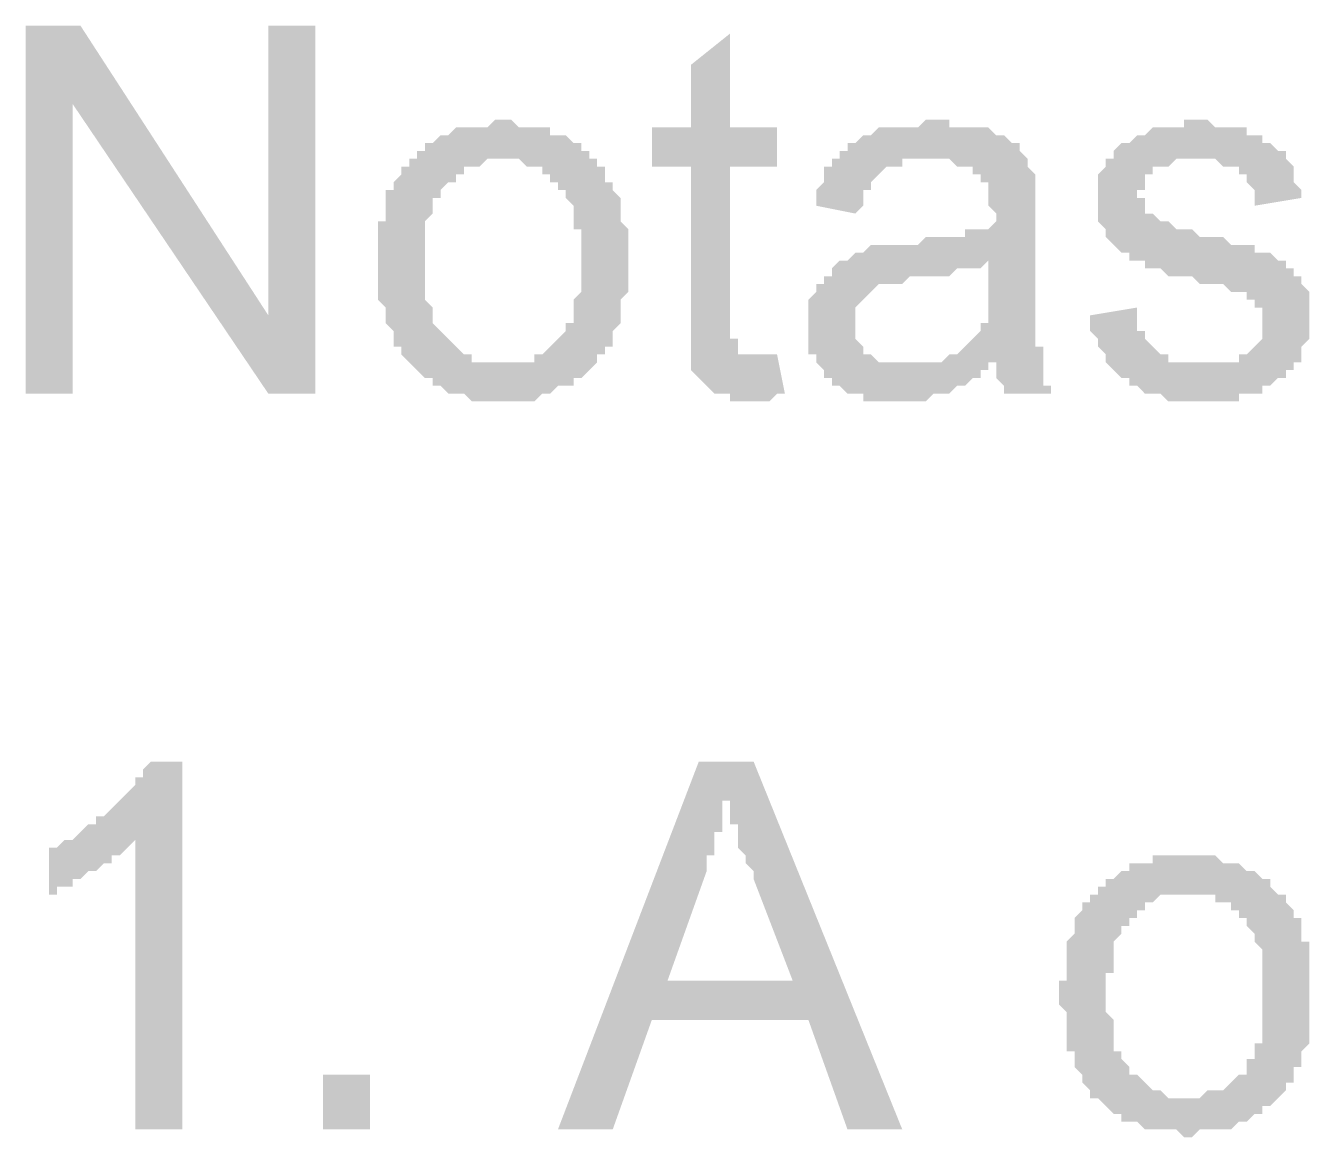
# Model space of a CAD drawing. Header units: millimetres. Extents: x 3949 to 6037, y -1956 to 1273.
# Drawn here: x 4806.81 to 4814.77, y -1657.74 to -1650.84 of the extents above; entities that cross this region are included whole.
import ezdxf

# ---------------------------------------------------------------- set-up
doc = ezdxf.new("R2010")
doc.units = ezdxf.units.MM
doc.layers.add('PADRÃO DE ENTRADA', color=7, linetype='Continuous', lineweight=0)

msp = doc.modelspace()

# ---------------------------------------------------------------- hatches: boundary and pattern name
at = {"layer": 'PADRÃO DE ENTRADA', "transparency": 33554559}
for points in [[(4806.8051, -1653.1272), (4806.8051, -1650.8443), (4807.1451, -1650.8443), (4808.3108, -1652.6415), (4808.3108, -1650.8443), (4808.6022, -1650.8443), (4808.6022, -1653.1272), (4808.3108, -1653.1272), (4807.0966, -1651.3301), (4807.0966, -1653.1272)], [(4811.4679, -1652.8843), (4811.5165, -1653.1272), (4811.4679, -1653.1272), (4811.4679, -1653.1272), (4811.4193, -1653.1757), (4811.3708, -1653.1757), (4811.3708, -1653.1757), (4811.3222, -1653.1757), (4811.3222, -1653.1757), (4811.2736, -1653.1757), (4811.2251, -1653.1757), (4811.1765, -1653.1757), (4811.1765, -1653.1272), (4811.1279, -1653.1272), (4811.1279, -1653.1272), (4811.0793, -1653.1272), (4811.0793, -1653.1272), (4811.0308, -1653.0786), (4811.0308, -1653.0786), (4810.9822, -1653.03), (4810.9822, -1653.03), (4810.9336, -1652.9814), (4810.9336, -1652.9814), (4810.9336, -1652.9814), (4810.9336, -1652.9329), (4810.9336, -1652.9329), (4810.9336, -1652.8843), (4810.9336, -1652.8843), (4810.9336, -1652.8357), (4810.9336, -1652.7872), (4810.9336, -1652.7872), (4810.9336, -1652.7386), (4810.9336, -1652.69), (4810.9336, -1652.6415), (4810.9336, -1651.7186), (4810.6908, -1651.7186), (4810.6908, -1651.4758), (4810.9336, -1651.4758), (4810.9336, -1651.0872), (4811.1765, -1650.8929), (4811.1765, -1651.4758), (4811.4679, -1651.4758), (4811.4679, -1651.7186), (4811.1765, -1651.7186), (4811.1765, -1652.69), (4811.1765, -1652.7386), (4811.1765, -1652.7386), (4811.1765, -1652.7872), (4811.2251, -1652.7872), (4811.2251, -1652.8357), (4811.2251, -1652.8357), (4811.2251, -1652.8843), (4811.2736, -1652.8843), (4811.2736, -1652.8843), (4811.3222, -1652.8843), (4811.3708, -1652.8843), (4811.3708, -1652.8843), (4811.3708, -1652.8843), (4811.4193, -1652.8843), (4811.4193, -1652.8843), (4811.4679, -1652.8843)], [(4813.4107, -1652.6415), (4813.7022, -1652.5929), (4813.7022, -1652.6415), (4813.7022, -1652.69), (4813.7022, -1652.69), (4813.7022, -1652.7386), (4813.7507, -1652.7386), (4813.7507, -1652.7872), (4813.7507, -1652.7872), (4813.7993, -1652.8357), (4813.7993, -1652.8357), (4813.7993, -1652.8357), (4813.8479, -1652.8843), (4813.8479, -1652.8843), (4813.8964, -1652.8843), (4813.8964, -1652.9329), (4813.945, -1652.9329), (4813.9936, -1652.9329), (4813.9936, -1652.9329), (4814.0421, -1652.9329), (4814.0907, -1652.9329), (4814.0907, -1652.9329), (4814.0907, -1652.9329), (4814.1393, -1652.9329), (4814.1879, -1652.9329), (4814.2364, -1652.9329), (4814.2364, -1652.9329), (4814.285, -1652.9329), (4814.3336, -1652.9329), (4814.3336, -1652.8843), (4814.3821, -1652.8843), (4814.3821, -1652.8843), (4814.3821, -1652.8843), (4814.4307, -1652.8357), (4814.4307, -1652.8357), (4814.4793, -1652.7872), (4814.4793, -1652.7872), (4814.4793, -1652.7386), (4814.4793, -1652.69), (4814.4793, -1652.69), (4814.4793, -1652.6415), (4814.4793, -1652.6415), (4814.4793, -1652.5929), (4814.4307, -1652.5929), (4814.4307, -1652.5443), (4814.4307, -1652.5443), (4814.3821, -1652.5443), (4814.3821, -1652.4957), (4814.3336, -1652.4957), (4814.3336, -1652.4957), (4814.285, -1652.4957), (4814.285, -1652.4957), (4814.2364, -1652.4472), (4814.1879, -1652.4472), (4814.1393, -1652.4472), (4814.1393, -1652.4472), (4814.0907, -1652.4472), (4814.0421, -1652.3986), (4813.9936, -1652.3986), (4813.945, -1652.3986), (4813.945, -1652.3986), (4813.8964, -1652.3986), (4813.8479, -1652.35), (4813.8479, -1652.35), (4813.7993, -1652.35), (4813.7993, -1652.35), (4813.7507, -1652.35), (4813.7507, -1652.3015), (4813.7022, -1652.3015), (4813.7022, -1652.3015), (4813.7022, -1652.3015), (4813.6536, -1652.3015), (4813.6536, -1652.2529), (4813.605, -1652.2529), (4813.605, -1652.2529), (4813.5564, -1652.2043), (4813.5564, -1652.2043), (4813.5079, -1652.1558), (4813.5079, -1652.1558), (4813.5079, -1652.1072), (4813.5079, -1652.1072), (4813.4593, -1652.0586), (4813.4593, -1652.01), (4813.4593, -1652.01), (4813.4593, -1651.9615), (4813.4593, -1651.9129), (4813.4593, -1651.9129), (4813.4593, -1651.9129), (4813.4593, -1651.8643), (4813.4593, -1651.8158), (4813.4593, -1651.8158), (4813.4593, -1651.7672), (4813.5079, -1651.7186), (4813.5079, -1651.7186), (4813.5079, -1651.67), (4813.5564, -1651.67), (4813.5564, -1651.6215), (4813.5564, -1651.6215), (4813.605, -1651.5729), (4813.605, -1651.5729), (4813.6536, -1651.5729), (4813.6536, -1651.5729), (4813.7022, -1651.5243), (4813.7022, -1651.5243), (4813.7507, -1651.5243), (4813.7993, -1651.4758), (4813.7993, -1651.4758), (4813.7993, -1651.4758), (4813.8479, -1651.4758), (4813.8964, -1651.4758), (4813.8964, -1651.4758), (4813.945, -1651.4758), (4813.9936, -1651.4758), (4813.9936, -1651.4272), (4814.0421, -1651.4272), (4814.0421, -1651.4272), (4814.0907, -1651.4272), (4814.1393, -1651.4272), (4814.1879, -1651.4758), (4814.1879, -1651.4758), (4814.2364, -1651.4758), (4814.285, -1651.4758), (4814.285, -1651.4758), (4814.3336, -1651.4758), (4814.3336, -1651.4758), (4814.3821, -1651.4758), (4814.3821, -1651.5243), (4814.4307, -1651.5243), (4814.4793, -1651.5243), (4814.4793, -1651.5729), (4814.5279, -1651.5729), (4814.5279, -1651.5729), (4814.5764, -1651.6215), (4814.5764, -1651.6215), (4814.625, -1651.6215), (4814.625, -1651.67), (4814.625, -1651.67), (4814.6736, -1651.7186), (4814.6736, -1651.7186), (4814.6736, -1651.7672), (4814.6736, -1651.7672), (4814.6736, -1651.8158), (4814.7221, -1651.8643), (4814.7221, -1651.8643), (4814.7221, -1651.9129), (4814.4307, -1651.9615), (4814.4307, -1651.9129), (4814.4307, -1651.8643), (4814.4307, -1651.8643), (4814.3821, -1651.8158), (4814.3821, -1651.8158), (4814.3821, -1651.7672), (4814.3336, -1651.7672), (4814.3336, -1651.7672), (4814.3336, -1651.7186), (4814.285, -1651.7186), (4814.285, -1651.7186), (4814.2364, -1651.7186), (4814.1879, -1651.67), (4814.1879, -1651.67), (4814.1393, -1651.67), (4814.0907, -1651.67), (4814.0907, -1651.67), (4814.0421, -1651.67), (4813.9936, -1651.67), (4813.945, -1651.67), (4813.945, -1651.67), (4813.8964, -1651.7186), (4813.8964, -1651.7186), (4813.8479, -1651.7186), (4813.8479, -1651.7186), (4813.7993, -1651.7186), (4813.7993, -1651.7186), (4813.7993, -1651.7672), (4813.7507, -1651.7672), (4813.7507, -1651.8158), (4813.7507, -1651.8643), (4813.7022, -1651.8643), (4813.7022, -1651.9129), (4813.7507, -1651.9129), (4813.7507, -1651.9615), (4813.7507, -1651.9615), (4813.7507, -1652.01), (4813.7993, -1652.01), (4813.7993, -1652.01), (4813.8479, -1652.0586), (4813.8479, -1652.0586), (4813.8479, -1652.0586), (4813.8964, -1652.0586), (4813.8964, -1652.0586), (4813.8964, -1652.0586), (4813.945, -1652.1072), (4813.9936, -1652.1072), (4814.0421, -1652.1072), (4814.0421, -1652.1072), (4814.0907, -1652.1558), (4814.0907, -1652.1558), (4814.1393, -1652.1558), (4814.1879, -1652.1558), (4814.2364, -1652.1558), (4814.285, -1652.2043), (4814.285, -1652.2043), (4814.3336, -1652.2043), (4814.3821, -1652.2043), (4814.3821, -1652.2043), (4814.4307, -1652.2043), (4814.4307, -1652.2529), (4814.4793, -1652.2529), (4814.4793, -1652.2529), (4814.5279, -1652.2529), (4814.5279, -1652.2529), (4814.5764, -1652.3015), (4814.5764, -1652.3015), (4814.625, -1652.3015), (4814.625, -1652.35), (4814.6736, -1652.35), (4814.6736, -1652.3986), (4814.7221, -1652.3986), (4814.7221, -1652.3986), (4814.7221, -1652.4472), (4814.7221, -1652.4472), (4814.7707, -1652.4957), (4814.7707, -1652.5443), (4814.7707, -1652.5443), (4814.7707, -1652.5929), (4814.7707, -1652.5929), (4814.7707, -1652.6415), (4814.7707, -1652.6415), (4814.7707, -1652.69), (4814.7707, -1652.7386), (4814.7707, -1652.7386), (4814.7707, -1652.7872), (4814.7707, -1652.7872), (4814.7221, -1652.8357), (4814.7221, -1652.8843), (4814.7221, -1652.8843), (4814.7221, -1652.9329), (4814.6736, -1652.9329), (4814.6736, -1652.9814), (4814.625, -1652.9814), (4814.625, -1653.03), (4814.5764, -1653.03), (4814.5764, -1653.03), (4814.5279, -1653.0786), (4814.5279, -1653.0786), (4814.4793, -1653.0786), (4814.4793, -1653.1272), (4814.4307, -1653.1272), (4814.3821, -1653.1272), (4814.3821, -1653.1272), (4814.3336, -1653.1272), (4814.3336, -1653.1757), (4814.285, -1653.1757), (4814.2364, -1653.1757), (4814.2364, -1653.1757), (4814.1879, -1653.1757), (4814.1393, -1653.1757), (4814.1393, -1653.1757), (4814.0907, -1653.1757), (4814.0907, -1653.1757), (4814.0421, -1653.1757), (4813.9936, -1653.1757), (4813.945, -1653.1757), (4813.945, -1653.1757), (4813.8964, -1653.1757), (4813.8479, -1653.1272), (4813.8479, -1653.1272), (4813.7993, -1653.1272), (4813.7993, -1653.1272), (4813.7507, -1653.1272), (4813.7507, -1653.1272), (4813.7022, -1653.0786), (4813.7022, -1653.0786), (4813.6536, -1653.0786), (4813.6536, -1653.03), (4813.605, -1653.03), (4813.605, -1653.03), (4813.5564, -1652.9814), (4813.5564, -1652.9814), (4813.5564, -1652.9814), (4813.5079, -1652.9329), (4813.5079, -1652.9329), (4813.5079, -1652.8843), (4813.4593, -1652.8357), (4813.4593, -1652.8357), (4813.4593, -1652.7872), (4813.4593, -1652.7872), (4813.4107, -1652.7386), (4813.4107, -1652.69), (4813.4107, -1652.69), (4813.4107, -1652.6415)], [(4807.7765, -1657.6928), (4807.4851, -1657.6928), (4807.4851, -1655.8957), (4807.4851, -1655.8957), (4807.4366, -1655.9443), (4807.4366, -1655.9443), (4807.388, -1655.9928), (4807.388, -1655.9928), (4807.3394, -1655.9928), (4807.3394, -1656.0414), (4807.2908, -1656.0414), (4807.2423, -1656.09), (4807.2423, -1656.09), (4807.2423, -1656.09), (4807.1937, -1656.09), (4807.1451, -1656.1385), (4807.1451, -1656.1385), (4807.0966, -1656.1385), (4807.0966, -1656.1871), (4807.048, -1656.1871), (4806.9994, -1656.1871), (4806.9994, -1656.2357), (4806.9508, -1656.2357), (4806.9508, -1656.2357), (4806.9508, -1656.2357), (4806.9508, -1655.9443), (4806.9508, -1655.9443), (4806.9994, -1655.9443), (4806.9994, -1655.9443), (4807.048, -1655.8957), (4807.0966, -1655.8957), (4807.0966, -1655.8957), (4807.1451, -1655.8471), (4807.1451, -1655.8471), (4807.1937, -1655.7985), (4807.1937, -1655.7985), (4807.2423, -1655.7985), (4807.2423, -1655.75), (4807.2908, -1655.75), (4807.2908, -1655.75), (4807.3394, -1655.7014), (4807.3394, -1655.7014), (4807.388, -1655.6528), (4807.388, -1655.6528), (4807.4366, -1655.6043), (4807.4366, -1655.6043), (4807.4851, -1655.5557), (4807.4851, -1655.5557), (4807.4851, -1655.5071), (4807.5337, -1655.5071), (4807.5337, -1655.4585), (4807.5337, -1655.4585), (4807.5823, -1655.41), (4807.5823, -1655.41), (4807.5823, -1655.41), (4807.7765, -1655.41)]]:
    msp.add_hatch(color=7, dxfattribs=at).paths.add_polyline_path(points)
h = msp.add_hatch(color=7, dxfattribs=at)
h.paths.add_polyline_path([(4808.9908, -1652.3015), (4808.9908, -1652.2529), (4808.9908, -1652.2529), (4808.9908, -1652.2043), (4808.9908, -1652.1558), (4808.9908, -1652.1558), (4808.9908, -1652.1072), (4808.9908, -1652.0586), (4809.0394, -1652.0586), (4809.0394, -1652.01), (4809.0394, -1651.9615), (4809.0394, -1651.9615), (4809.0394, -1651.9129), (4809.0394, -1651.8643), (4809.0879, -1651.8643), (4809.0879, -1651.8158), (4809.0879, -1651.8158), (4809.1365, -1651.7672), (4809.1365, -1651.7672), (4809.1365, -1651.7186), (4809.1851, -1651.7186), (4809.1851, -1651.7186), (4809.1851, -1651.67), (4809.2337, -1651.67), (4809.2337, -1651.6215), (4809.2337, -1651.6215), (4809.2822, -1651.6215), (4809.2822, -1651.5729), (4809.3308, -1651.5729), (4809.3308, -1651.5729), (4809.3794, -1651.5243), (4809.3794, -1651.5243), (4809.4279, -1651.5243), (4809.4279, -1651.5243), (4809.4765, -1651.4758), (4809.5251, -1651.4758), (4809.5251, -1651.4758), (4809.5737, -1651.4758), (4809.6222, -1651.4758), (4809.6222, -1651.4758), (4809.6708, -1651.4758), (4809.7194, -1651.4272), (4809.7194, -1651.4272), (4809.7679, -1651.4272), (4809.7679, -1651.4272), (4809.8165, -1651.4272), (4809.8165, -1651.4272), (4809.8651, -1651.4758), (4809.9136, -1651.4758), (4809.9136, -1651.4758), (4809.9622, -1651.4758), (4810.0108, -1651.4758), (4810.0108, -1651.4758), (4810.0594, -1651.4758), (4810.0594, -1651.5243), (4810.1079, -1651.5243), (4810.1079, -1651.5243), (4810.1565, -1651.5243), (4810.2051, -1651.5729), (4810.2051, -1651.5729), (4810.2536, -1651.5729), (4810.2536, -1651.6215), (4810.3022, -1651.6215), (4810.3022, -1651.67), (4810.3022, -1651.67), (4810.3508, -1651.67), (4810.3508, -1651.7186), (4810.3994, -1651.7186), (4810.3994, -1651.7672), (4810.3994, -1651.7672), (4810.3994, -1651.8158), (4810.4479, -1651.8158), (4810.4479, -1651.8643), (4810.4479, -1651.8643), (4810.4965, -1651.9129), (4810.4965, -1651.9615), (4810.4965, -1651.9615), (4810.4965, -1652.01), (4810.4965, -1652.01), (4810.4965, -1652.0586), (4810.5451, -1652.1072), (4810.5451, -1652.1072), (4810.5451, -1652.1558), (4810.5451, -1652.2043), (4810.5451, -1652.2529), (4810.5451, -1652.2529), (4810.5451, -1652.3015), (4810.5451, -1652.35), (4810.5451, -1652.35), (4810.5451, -1652.3986), (4810.5451, -1652.4472), (4810.5451, -1652.4957), (4810.5451, -1652.4957), (4810.4965, -1652.5443), (4810.4965, -1652.5929), (4810.4965, -1652.5929), (4810.4965, -1652.6415), (4810.4965, -1652.6415), (4810.4965, -1652.69), (4810.4965, -1652.69), (4810.4479, -1652.7386), (4810.4479, -1652.7386), (4810.4479, -1652.7872), (4810.4479, -1652.7872), (4810.4479, -1652.8357), (4810.3994, -1652.8357), (4810.3994, -1652.8843), (4810.3508, -1652.8843), (4810.3508, -1652.9329), (4810.3508, -1652.9329), (4810.3022, -1652.9814), (4810.3022, -1652.9814), (4810.2536, -1653.03), (4810.2536, -1653.03), (4810.2051, -1653.03), (4810.2051, -1653.0786), (4810.1565, -1653.0786), (4810.1565, -1653.0786), (4810.1079, -1653.0786), (4810.0594, -1653.1272), (4810.0594, -1653.1272), (4810.0108, -1653.1272), (4810.0108, -1653.1272), (4809.9622, -1653.1757), (4809.9136, -1653.1757), (4809.9136, -1653.1757), (4809.8651, -1653.1757), (4809.8165, -1653.1757), (4809.8165, -1653.1757), (4809.7679, -1653.1757), (4809.7679, -1653.1757), (4809.7194, -1653.1757), (4809.6708, -1653.1757), (4809.6708, -1653.1757), (4809.6222, -1653.1757), (4809.5737, -1653.1757), (4809.5737, -1653.1757), (4809.5251, -1653.1272), (4809.5251, -1653.1272), (4809.4765, -1653.1272), (4809.4279, -1653.1272), (4809.4279, -1653.1272), (4809.3794, -1653.0786), (4809.3794, -1653.0786), (4809.3308, -1653.0786), (4809.3308, -1653.03), (4809.2822, -1653.03), (4809.2822, -1653.03), (4809.2337, -1652.9814), (4809.2337, -1652.9814), (4809.1851, -1652.9329), (4809.1851, -1652.9329), (4809.1851, -1652.9329), (4809.1365, -1652.8843), (4809.1365, -1652.8843), (4809.1365, -1652.8357), (4809.0879, -1652.8357), (4809.0879, -1652.7872), (4809.0879, -1652.7872), (4809.0879, -1652.7386), (4809.0394, -1652.69), (4809.0394, -1652.69), (4809.0394, -1652.6415), (4809.0394, -1652.6415), (4809.0394, -1652.5929), (4808.9908, -1652.5443), (4808.9908, -1652.5443), (4808.9908, -1652.4957), (4808.9908, -1652.4472), (4808.9908, -1652.4472), (4808.9908, -1652.3986), (4808.9908, -1652.35), (4808.9908, -1652.3015), (4808.9908, -1652.3015)], flags=0)
h.paths.add_polyline_path([(4809.2822, -1652.3015), (4809.2822, -1652.35), (4809.2822, -1652.3986), (4809.2822, -1652.4472), (4809.2822, -1652.4472), (4809.2822, -1652.4957), (4809.2822, -1652.5443), (4809.2822, -1652.5443), (4809.3308, -1652.5929), (4809.3308, -1652.5929), (4809.3308, -1652.6415), (4809.3308, -1652.69), (4809.3308, -1652.69), (4809.3794, -1652.7386), (4809.3794, -1652.7386), (4809.3794, -1652.7386), (4809.4279, -1652.7872), (4809.4279, -1652.7872), (4809.4279, -1652.7872), (4809.4765, -1652.8357), (4809.4765, -1652.8357), (4809.5251, -1652.8843), (4809.5251, -1652.8843), (4809.5737, -1652.8843), (4809.5737, -1652.9329), (4809.6222, -1652.9329), (4809.6222, -1652.9329), (4809.6708, -1652.9329), (4809.7194, -1652.9329), (4809.7194, -1652.9329), (4809.7679, -1652.9329), (4809.8165, -1652.9329), (4809.8165, -1652.9329), (4809.8651, -1652.9329), (4809.8651, -1652.9329), (4809.9136, -1652.9329), (4809.9622, -1652.9329), (4809.9622, -1652.8843), (4810.0108, -1652.8843), (4810.0108, -1652.8843), (4810.0594, -1652.8357), (4810.0594, -1652.8357), (4810.1079, -1652.7872), (4810.1079, -1652.7872), (4810.1079, -1652.7872), (4810.1565, -1652.7386), (4810.1565, -1652.7386), (4810.1565, -1652.69), (4810.2051, -1652.69), (4810.2051, -1652.6415), (4810.2051, -1652.6415), (4810.2051, -1652.5929), (4810.2051, -1652.5443), (4810.2051, -1652.5443), (4810.2536, -1652.4957), (4810.2536, -1652.4472), (4810.2536, -1652.4472), (4810.2536, -1652.3986), (4810.2536, -1652.35), (4810.2536, -1652.3015), (4810.2536, -1652.3015), (4810.2536, -1652.2529), (4810.2536, -1652.2043), (4810.2536, -1652.2043), (4810.2536, -1652.1558), (4810.2536, -1652.1072), (4810.2051, -1652.1072), (4810.2051, -1652.0586), (4810.2051, -1652.01), (4810.2051, -1652.01), (4810.2051, -1651.9615), (4810.2051, -1651.9615), (4810.1565, -1651.9129), (4810.1565, -1651.9129), (4810.1565, -1651.8643), (4810.1079, -1651.8643), (4810.1079, -1651.8158), (4810.1079, -1651.8158), (4810.0594, -1651.8158), (4810.0594, -1651.7672), (4810.0108, -1651.7672), (4810.0108, -1651.7186), (4809.9622, -1651.7186), (4809.9136, -1651.7186), (4809.9136, -1651.7186), (4809.8651, -1651.67), (4809.8651, -1651.67), (4809.8165, -1651.67), (4809.7679, -1651.67), (4809.7679, -1651.67), (4809.7194, -1651.67), (4809.7194, -1651.67), (4809.6708, -1651.67), (4809.6222, -1651.7186), (4809.6222, -1651.7186), (4809.5737, -1651.7186), (4809.5737, -1651.7186), (4809.5251, -1651.7186), (4809.5251, -1651.7672), (4809.4765, -1651.7672), (4809.4765, -1651.8158), (4809.4279, -1651.8158), (4809.4279, -1651.8158), (4809.3794, -1651.8643), (4809.3794, -1651.8643), (4809.3794, -1651.9129), (4809.3308, -1651.9129), (4809.3308, -1651.9615), (4809.3308, -1651.9615), (4809.3308, -1652.01), (4809.3308, -1652.01), (4809.2822, -1652.0586), (4809.2822, -1652.1072), (4809.2822, -1652.1072), (4809.2822, -1652.1558), (4809.2822, -1652.2043), (4809.2822, -1652.2529), (4809.2822, -1652.2529), (4809.2822, -1652.3015), (4809.2822, -1652.3015)], flags=0)
h = msp.add_hatch(color=7, dxfattribs=at)
h.paths.add_polyline_path([(4812.8279, -1652.9329), (4812.7793, -1652.9329), (4812.7793, -1652.9814), (4812.7307, -1652.9814), (4812.7307, -1653.03), (4812.6822, -1653.03), (4812.6822, -1653.03), (4812.6336, -1653.0786), (4812.585, -1653.0786), (4812.585, -1653.0786), (4812.5365, -1653.1272), (4812.5365, -1653.1272), (4812.5365, -1653.1272), (4812.4879, -1653.1272), (4812.4879, -1653.1272), (4812.4393, -1653.1272), (4812.3907, -1653.1757), (4812.3907, -1653.1757), (4812.3422, -1653.1757), (4812.2936, -1653.1757), (4812.2936, -1653.1757), (4812.245, -1653.1757), (4812.1965, -1653.1757), (4812.1965, -1653.1757), (4812.1479, -1653.1757), (4812.0993, -1653.1757), (4812.0993, -1653.1757), (4812.0508, -1653.1757), (4812.0022, -1653.1757), (4812.0022, -1653.1272), (4811.9536, -1653.1272), (4811.905, -1653.1272), (4811.905, -1653.1272), (4811.8565, -1653.0786), (4811.8565, -1653.0786), (4811.8079, -1653.0786), (4811.8079, -1653.03), (4811.8079, -1653.03), (4811.7593, -1653.03), (4811.7593, -1652.9814), (4811.7593, -1652.9814), (4811.7108, -1652.9329), (4811.7108, -1652.9329), (4811.7108, -1652.8843), (4811.6622, -1652.8843), (4811.6622, -1652.8357), (4811.6622, -1652.7872), (4811.6622, -1652.7872), (4811.6622, -1652.7386), (4811.6622, -1652.69), (4811.6622, -1652.69), (4811.6622, -1652.69), (4811.6622, -1652.6415), (4811.6622, -1652.5929), (4811.6622, -1652.5929), (4811.6622, -1652.5443), (4811.7108, -1652.4957), (4811.7108, -1652.4957), (4811.7108, -1652.4957), (4811.7108, -1652.4472), (4811.7593, -1652.4472), (4811.7593, -1652.3986), (4811.8079, -1652.3986), (4811.8079, -1652.35), (4811.8079, -1652.35), (4811.8565, -1652.3015), (4811.8565, -1652.3015), (4811.905, -1652.3015), (4811.9536, -1652.2529), (4811.9536, -1652.2529), (4812.0022, -1652.2529), (4812.0022, -1652.2529), (4812.0508, -1652.2043), (4812.0993, -1652.2043), (4812.0993, -1652.2043), (4812.1479, -1652.2043), (4812.1479, -1652.2043), (4812.1965, -1652.2043), (4812.245, -1652.2043), (4812.245, -1652.2043), (4812.2936, -1652.2043), (4812.3422, -1652.2043), (4812.3907, -1652.1558), (4812.4393, -1652.1558), (4812.4393, -1652.1558), (4812.4879, -1652.1558), (4812.5365, -1652.1558), (4812.585, -1652.1558), (4812.585, -1652.1558), (4812.6336, -1652.1558), (4812.6336, -1652.1072), (4812.6822, -1652.1072), (4812.7307, -1652.1072), (4812.7307, -1652.1072), (4812.7793, -1652.1072), (4812.7793, -1652.1072), (4812.7793, -1652.1072), (4812.8279, -1652.0586), (4812.8279, -1652.01), (4812.8279, -1652.01), (4812.7793, -1651.9615), (4812.7793, -1651.9615), (4812.7793, -1651.9129), (4812.7793, -1651.8643), (4812.7793, -1651.8643), (4812.7793, -1651.8158), (4812.7307, -1651.8158), (4812.7307, -1651.7672), (4812.7307, -1651.7672), (4812.6822, -1651.7672), (4812.6822, -1651.7672), (4812.6822, -1651.7186), (4812.6336, -1651.7186), (4812.585, -1651.7186), (4812.585, -1651.7186), (4812.5365, -1651.67), (4812.4879, -1651.67), (4812.4879, -1651.67), (4812.4393, -1651.67), (4812.3907, -1651.67), (4812.3907, -1651.67), (4812.3422, -1651.67), (4812.2936, -1651.67), (4812.245, -1651.67), (4812.245, -1651.7186), (4812.1965, -1651.7186), (4812.1965, -1651.7186), (4812.1479, -1651.7186), (4812.1479, -1651.7186), (4812.0993, -1651.7672), (4812.0993, -1651.7672), (4812.0993, -1651.7672), (4812.0508, -1651.8158), (4812.0508, -1651.8158), (4812.0508, -1651.8643), (4812.0022, -1651.8643), (4812.0022, -1651.9129), (4812.0022, -1651.9615), (4811.9536, -1652.01), (4811.9536, -1652.01), (4811.7108, -1651.9615), (4811.7108, -1651.9129), (4811.7108, -1651.9129), (4811.7108, -1651.8643), (4811.7593, -1651.8158), (4811.7593, -1651.8158), (4811.7593, -1651.7672), (4811.7593, -1651.7186), (4811.8079, -1651.7186), (4811.8079, -1651.67), (4811.8079, -1651.67), (4811.8565, -1651.67), (4811.8565, -1651.6215), (4811.905, -1651.6215), (4811.905, -1651.5729), (4811.9536, -1651.5729), (4811.9536, -1651.5729), (4812.0022, -1651.5243), (4812.0022, -1651.5243), (4812.0508, -1651.5243), (4812.0508, -1651.5243), (4812.0993, -1651.4758), (4812.1479, -1651.4758), (4812.1479, -1651.4758), (4812.1965, -1651.4758), (4812.1965, -1651.4758), (4812.245, -1651.4758), (4812.2936, -1651.4758), (4812.2936, -1651.4758), (4812.3422, -1651.4758), (4812.3907, -1651.4272), (4812.3907, -1651.4272), (4812.4393, -1651.4272), (4812.4879, -1651.4272), (4812.5365, -1651.4272), (4812.5365, -1651.4758), (4812.585, -1651.4758), (4812.6336, -1651.4758), (4812.6336, -1651.4758), (4812.6822, -1651.4758), (4812.7307, -1651.4758), (4812.7307, -1651.4758), (4812.7793, -1651.4758), (4812.7793, -1651.4758), (4812.8279, -1651.5243), (4812.8765, -1651.5243), (4812.8765, -1651.5243), (4812.925, -1651.5729), (4812.925, -1651.5729), (4812.9736, -1651.5729), (4812.9736, -1651.6215), (4812.9736, -1651.6215), (4813.0222, -1651.67), (4813.0222, -1651.67), (4813.0222, -1651.7186), (4813.0222, -1651.7186), (4813.0707, -1651.7672), (4813.0707, -1651.7672), (4813.0707, -1651.8158), (4813.0707, -1651.8158), (4813.0707, -1651.8643), (4813.0707, -1651.8643), (4813.0707, -1651.9129), (4813.0707, -1651.9615), (4813.0707, -1651.9615), (4813.0707, -1652.01), (4813.0707, -1652.0586), (4813.0707, -1652.0586), (4813.0707, -1652.4472), (4813.0707, -1652.4957), (4813.0707, -1652.5443), (4813.0707, -1652.5929), (4813.0707, -1652.6415), (4813.0707, -1652.69), (4813.0707, -1652.69), (4813.0707, -1652.7386), (4813.0707, -1652.7872), (4813.0707, -1652.7872), (4813.0707, -1652.8357), (4813.1193, -1652.8357), (4813.1193, -1652.8843), (4813.1193, -1652.8843), (4813.1193, -1652.9329), (4813.1193, -1652.9329), (4813.1193, -1652.9329), (4813.1193, -1652.9814), (4813.1193, -1652.9814), (4813.1193, -1653.03), (4813.1193, -1653.0786), (4813.1679, -1653.0786), (4813.1679, -1653.1272), (4813.1679, -1653.1272), (4812.8765, -1653.1272), (4812.8765, -1653.1272), (4812.8765, -1653.0786), (4812.8279, -1653.03), (4812.8279, -1653.03), (4812.8279, -1652.9814), (4812.8279, -1652.9814), (4812.8279, -1652.9329)], flags=0)
h.paths.add_polyline_path([(4812.7793, -1652.3015), (4812.7793, -1652.3015), (4812.7793, -1652.3015), (4812.7307, -1652.35), (4812.7307, -1652.35), (4812.6822, -1652.35), (4812.6336, -1652.35), (4812.6336, -1652.35), (4812.585, -1652.35), (4812.5365, -1652.3986), (4812.5365, -1652.3986), (4812.4879, -1652.3986), (4812.4393, -1652.3986), (4812.4393, -1652.3986), (4812.3907, -1652.3986), (4812.3422, -1652.3986), (4812.2936, -1652.3986), (4812.245, -1652.4472), (4812.245, -1652.4472), (4812.1965, -1652.4472), (4812.1479, -1652.4472), (4812.1479, -1652.4472), (4812.0993, -1652.4472), (4812.0993, -1652.4472), (4812.0508, -1652.4957), (4812.0508, -1652.4957), (4812.0022, -1652.5443), (4812.0022, -1652.5443), (4812.0022, -1652.5443), (4811.9536, -1652.5929), (4811.9536, -1652.5929), (4811.9536, -1652.6415), (4811.9536, -1652.69), (4811.9536, -1652.69), (4811.9536, -1652.7386), (4811.9536, -1652.7386), (4811.9536, -1652.7872), (4812.0022, -1652.8357), (4812.0022, -1652.8357), (4812.0022, -1652.8843), (4812.0508, -1652.8843), (4812.0508, -1652.8843), (4812.0993, -1652.9329), (4812.0993, -1652.9329), (4812.1479, -1652.9329), (4812.1479, -1652.9329), (4812.1965, -1652.9329), (4812.245, -1652.9329), (4812.245, -1652.9329), (4812.2936, -1652.9329), (4812.3422, -1652.9329), (4812.3422, -1652.9329), (4812.3907, -1652.9329), (4812.3907, -1652.9329), (4812.4393, -1652.9329), (4812.4879, -1652.9329), (4812.4879, -1652.9329), (4812.5365, -1652.8843), (4812.5365, -1652.8843), (4812.585, -1652.8843), (4812.585, -1652.8843), (4812.6336, -1652.8357), (4812.6336, -1652.8357), (4812.6822, -1652.7872), (4812.6822, -1652.7872), (4812.7307, -1652.7386), (4812.7307, -1652.7386), (4812.7307, -1652.69), (4812.7793, -1652.69), (4812.7793, -1652.69), (4812.7793, -1652.6415), (4812.7793, -1652.6415), (4812.7793, -1652.5929), (4812.7793, -1652.5443), (4812.7793, -1652.5443), (4812.7793, -1652.4957), (4812.7793, -1652.4472), (4812.7793, -1652.3986), (4812.7793, -1652.3986)], flags=0)
h = msp.add_hatch(color=7, dxfattribs=at)
h.paths.add_polyline_path([(4810.1079, -1657.6928), (4810.9822, -1655.41), (4811.3222, -1655.41), (4812.245, -1657.6928), (4811.905, -1657.6928), (4811.6622, -1657.0128), (4810.6908, -1657.0128), (4810.4479, -1657.6928)], flags=0)
h.paths.add_polyline_path([(4810.7879, -1656.77), (4811.565, -1656.77), (4811.3222, -1656.1385), (4811.3222, -1656.09), (4811.2736, -1656.0414), (4811.2736, -1655.9928), (4811.2736, -1655.9928), (4811.2251, -1655.9443), (4811.2251, -1655.8957), (4811.2251, -1655.8957), (4811.2251, -1655.8471), (4811.2251, -1655.7985), (4811.1765, -1655.7985), (4811.1765, -1655.75), (4811.1765, -1655.75), (4811.1765, -1655.7014), (4811.1765, -1655.7014), (4811.1765, -1655.6528), (4811.1279, -1655.6528), (4811.1279, -1655.6528), (4811.1279, -1655.7014), (4811.1279, -1655.75), (4811.1279, -1655.75), (4811.1279, -1655.7985), (4811.1279, -1655.8471), (4811.0793, -1655.8471), (4811.0793, -1655.8957), (4811.0793, -1655.8957), (4811.0793, -1655.9443), (4811.0793, -1655.9928), (4811.0308, -1655.9928), (4811.0308, -1656.0414), (4811.0308, -1656.09), (4811.0308, -1656.09)], flags=0)
h = msp.add_hatch(color=7, dxfattribs=at)
h.paths.add_polyline_path([(4813.2164, -1656.8671), (4813.2164, -1656.8185), (4813.2164, -1656.77), (4813.265, -1656.77), (4813.265, -1656.7214), (4813.265, -1656.6728), (4813.265, -1656.6242), (4813.265, -1656.6242), (4813.265, -1656.5757), (4813.265, -1656.5271), (4813.265, -1656.5271), (4813.3136, -1656.4785), (4813.3136, -1656.4785), (4813.3136, -1656.43), (4813.3136, -1656.3814), (4813.3136, -1656.3814), (4813.3622, -1656.3328), (4813.3622, -1656.3328), (4813.3622, -1656.2842), (4813.4107, -1656.2842), (4813.4107, -1656.2842), (4813.4107, -1656.2357), (4813.4593, -1656.2357), (4813.4593, -1656.1871), (4813.5079, -1656.1871), (4813.5079, -1656.1871), (4813.5079, -1656.1385), (4813.5564, -1656.1385), (4813.5564, -1656.1385), (4813.605, -1656.09), (4813.605, -1656.09), (4813.6536, -1656.09), (4813.6536, -1656.0414), (4813.7022, -1656.0414), (4813.7507, -1656.0414), (4813.7507, -1656.0414), (4813.7993, -1656.0414), (4813.7993, -1655.9928), (4813.8479, -1655.9928), (4813.8964, -1655.9928), (4813.8964, -1655.9928), (4813.945, -1655.9928), (4813.9936, -1655.9928), (4813.9936, -1655.9928), (4813.9936, -1655.9928), (4814.0421, -1655.9928), (4814.0907, -1655.9928), (4814.0907, -1655.9928), (4814.1393, -1655.9928), (4814.1879, -1655.9928), (4814.1879, -1655.9928), (4814.2364, -1656.0414), (4814.285, -1656.0414), (4814.285, -1656.0414), (4814.3336, -1656.0414), (4814.3336, -1656.0414), (4814.3821, -1656.09), (4814.3821, -1656.09), (4814.4307, -1656.09), (4814.4793, -1656.1385), (4814.4793, -1656.1385), (4814.5279, -1656.1385), (4814.5279, -1656.1871), (4814.5279, -1656.1871), (4814.5764, -1656.2357), (4814.5764, -1656.2357), (4814.625, -1656.2357), (4814.625, -1656.2842), (4814.625, -1656.2842), (4814.6736, -1656.3328), (4814.6736, -1656.3328), (4814.6736, -1656.3814), (4814.7221, -1656.3814), (4814.7221, -1656.43), (4814.7221, -1656.4785), (4814.7221, -1656.4785), (4814.7221, -1656.5271), (4814.7707, -1656.5271), (4814.7707, -1656.5757), (4814.7707, -1656.6242), (4814.7707, -1656.6242), (4814.7707, -1656.6728), (4814.7707, -1656.7214), (4814.7707, -1656.7214), (4814.7707, -1656.77), (4814.7707, -1656.8185), (4814.7707, -1656.8185), (4814.7707, -1656.8671), (4814.7707, -1656.9157), (4814.7707, -1656.9642), (4814.7707, -1656.9642), (4814.7707, -1657.0128), (4814.7707, -1657.0614), (4814.7707, -1657.0614), (4814.7707, -1657.1099), (4814.7707, -1657.1585), (4814.7707, -1657.1585), (4814.7221, -1657.2071), (4814.7221, -1657.2071), (4814.7221, -1657.2557), (4814.7221, -1657.3042), (4814.7221, -1657.3042), (4814.6736, -1657.3042), (4814.6736, -1657.3528), (4814.6736, -1657.3528), (4814.6736, -1657.4014), (4814.625, -1657.4014), (4814.625, -1657.4499), (4814.625, -1657.4499), (4814.5764, -1657.4985), (4814.5764, -1657.4985), (4814.5279, -1657.5471), (4814.5279, -1657.5471), (4814.4793, -1657.5471), (4814.4793, -1657.5957), (4814.4307, -1657.5957), (4814.4307, -1657.5957), (4814.3821, -1657.6442), (4814.3336, -1657.6442), (4814.3336, -1657.6442), (4814.285, -1657.6928), (4814.285, -1657.6928), (4814.2364, -1657.6928), (4814.1879, -1657.6928), (4814.1879, -1657.6928), (4814.1393, -1657.6928), (4814.1393, -1657.6928), (4814.0907, -1657.6928), (4814.0421, -1657.7414), (4814.0421, -1657.7414), (4813.9936, -1657.7414), (4813.9936, -1657.7414), (4813.945, -1657.6928), (4813.8964, -1657.6928), (4813.8964, -1657.6928), (4813.8479, -1657.6928), (4813.7993, -1657.6928), (4813.7993, -1657.6928), (4813.7507, -1657.6928), (4813.7507, -1657.6928), (4813.7022, -1657.6442), (4813.6536, -1657.6442), (4813.6536, -1657.6442), (4813.605, -1657.6442), (4813.605, -1657.5957), (4813.5564, -1657.5957), (4813.5564, -1657.5957), (4813.5079, -1657.5471), (4813.5079, -1657.5471), (4813.4593, -1657.4985), (4813.4593, -1657.4985), (4813.4107, -1657.4985), (4813.4107, -1657.4499), (4813.4107, -1657.4499), (4813.3622, -1657.4014), (4813.3622, -1657.4014), (4813.3622, -1657.3528), (4813.3622, -1657.3528), (4813.3136, -1657.3042), (4813.3136, -1657.3042), (4813.3136, -1657.2557), (4813.3136, -1657.2071), (4813.265, -1657.2071), (4813.265, -1657.1585), (4813.265, -1657.1585), (4813.265, -1657.1099), (4813.265, -1657.0614), (4813.265, -1657.0614), (4813.265, -1657.0128), (4813.265, -1656.9642), (4813.2164, -1656.9157), (4813.2164, -1656.9157), (4813.2164, -1656.8671), (4813.2164, -1656.8671)], flags=0)
h.paths.add_polyline_path([(4813.5079, -1656.8671), (4813.5079, -1656.9157), (4813.5079, -1656.9157), (4813.5079, -1656.9642), (4813.5564, -1657.0128), (4813.5564, -1657.0614), (4813.5564, -1657.0614), (4813.5564, -1657.1099), (4813.5564, -1657.1099), (4813.5564, -1657.1585), (4813.5564, -1657.2071), (4813.605, -1657.2071), (4813.605, -1657.2557), (4813.605, -1657.2557), (4813.6536, -1657.3042), (4813.6536, -1657.3042), (4813.6536, -1657.3042), (4813.6536, -1657.3528), (4813.7022, -1657.3528), (4813.7022, -1657.3528), (4813.7507, -1657.4014), (4813.7507, -1657.4014), (4813.7993, -1657.4499), (4813.7993, -1657.4499), (4813.8479, -1657.4499), (4813.8479, -1657.4499), (4813.8964, -1657.4985), (4813.945, -1657.4985), (4813.945, -1657.4985), (4813.9936, -1657.4985), (4813.9936, -1657.4985), (4814.0421, -1657.4985), (4814.0907, -1657.4985), (4814.0907, -1657.4985), (4814.1393, -1657.4499), (4814.1879, -1657.4499), (4814.1879, -1657.4499), (4814.2364, -1657.4499), (4814.2364, -1657.4499), (4814.285, -1657.4014), (4814.285, -1657.4014), (4814.3336, -1657.3528), (4814.3336, -1657.3528), (4814.3821, -1657.3528), (4814.3821, -1657.3042), (4814.3821, -1657.3042), (4814.3821, -1657.2557), (4814.4307, -1657.2557), (4814.4307, -1657.2071), (4814.4307, -1657.2071), (4814.4307, -1657.1585), (4814.4793, -1657.1585), (4814.4793, -1657.1099), (4814.4793, -1657.0614), (4814.4793, -1657.0614), (4814.4793, -1657.0128), (4814.4793, -1656.9642), (4814.4793, -1656.9157), (4814.4793, -1656.9157), (4814.4793, -1656.8671), (4814.4793, -1656.8671), (4814.4793, -1656.8185), (4814.4793, -1656.77), (4814.4793, -1656.7214), (4814.4793, -1656.7214), (4814.4793, -1656.6728), (4814.4793, -1656.6242), (4814.4793, -1656.6242), (4814.4793, -1656.5757), (4814.4307, -1656.5271), (4814.4307, -1656.5271), (4814.4307, -1656.4785), (4814.4307, -1656.4785), (4814.3821, -1656.43), (4814.3821, -1656.43), (4814.3821, -1656.3814), (4814.3821, -1656.3814), (4814.3336, -1656.3814), (4814.3336, -1656.3328), (4814.285, -1656.3328), (4814.285, -1656.2842), (4814.2364, -1656.2842), (4814.1879, -1656.2842), (4814.1879, -1656.2357), (4814.1393, -1656.2357), (4814.1393, -1656.2357), (4814.0907, -1656.2357), (4814.0907, -1656.2357), (4814.0421, -1656.2357), (4813.9936, -1656.2357), (4813.9936, -1656.2357), (4813.945, -1656.2357), (4813.8964, -1656.2357), (4813.8964, -1656.2357), (4813.8479, -1656.2357), (4813.8479, -1656.2357), (4813.7993, -1656.2842), (4813.7993, -1656.2842), (4813.7507, -1656.2842), (4813.7507, -1656.3328), (4813.7022, -1656.3328), (4813.7022, -1656.3814), (4813.6536, -1656.3814), (4813.6536, -1656.3814), (4813.6536, -1656.43), (4813.605, -1656.43), (4813.605, -1656.4785), (4813.605, -1656.4785), (4813.5564, -1656.5271), (4813.5564, -1656.5271), (4813.5564, -1656.5757), (4813.5564, -1656.6242), (4813.5564, -1656.6242), (4813.5564, -1656.6728), (4813.5564, -1656.7214), (4813.5079, -1656.7214), (4813.5079, -1656.77), (4813.5079, -1656.8185), (4813.5079, -1656.8671), (4813.5079, -1656.8671)], flags=0)

# ---------------------------------------------------------------- linework, layer by layer
at = {"layer": 'PADRÃO DE ENTRADA', "color": 7, "transparency": 33554559}
msp.add_solid([(4807.677, -1657.1932), (4807.677, -1657.1219), (4807.677, -1657.179)], dxfattribs=at)
at = {"layer": 'PADRÃO DE ENTRADA', "color": 7, "lineweight": 0, "transparency": 33554559}
msp.add_solid([(4808.6508, -1657.6928), (4808.6508, -1657.3528), (4808.9422, -1657.6928), (4808.9422, -1657.3528)], dxfattribs=at)

doc.saveas('drawing.dxf')
